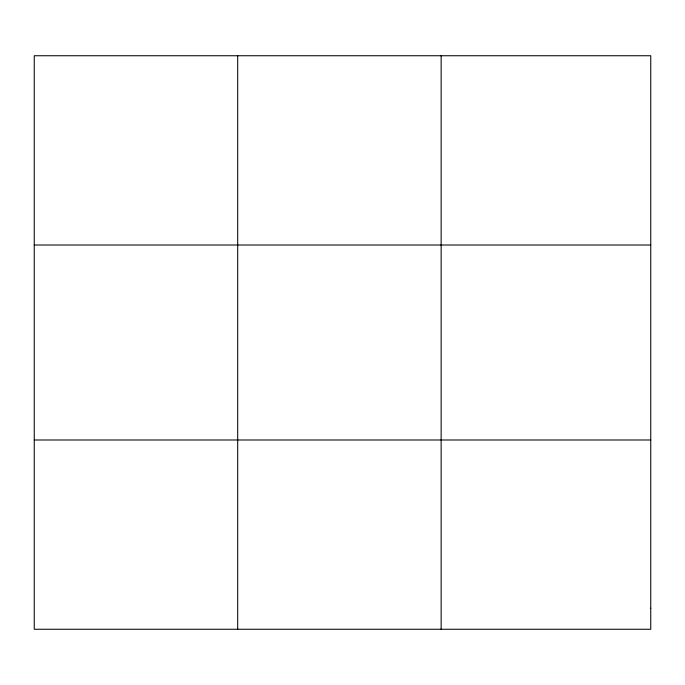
<?xml version="1.0" encoding="UTF-8"?>
<svg xmlns="http://www.w3.org/2000/svg" width="685" height="685" viewBox="0 0 685 685"><rect width="100%" height="100%" fill="white"/><g stroke="black" fill="none" stroke-linecap="round" stroke-linejoin="round"><path stroke-width="1.03" d="M237.695 629.258L237.695 55.742M441.14 629.258L441.14 55.742M34.25 245.007L650.75 245.007M34.25 439.993L650.75 439.993M650.75 608.229L650.75 629.258L34.25 629.258L34.25 55.742L650.75 55.742L650.75 608.229"/></g></svg>
